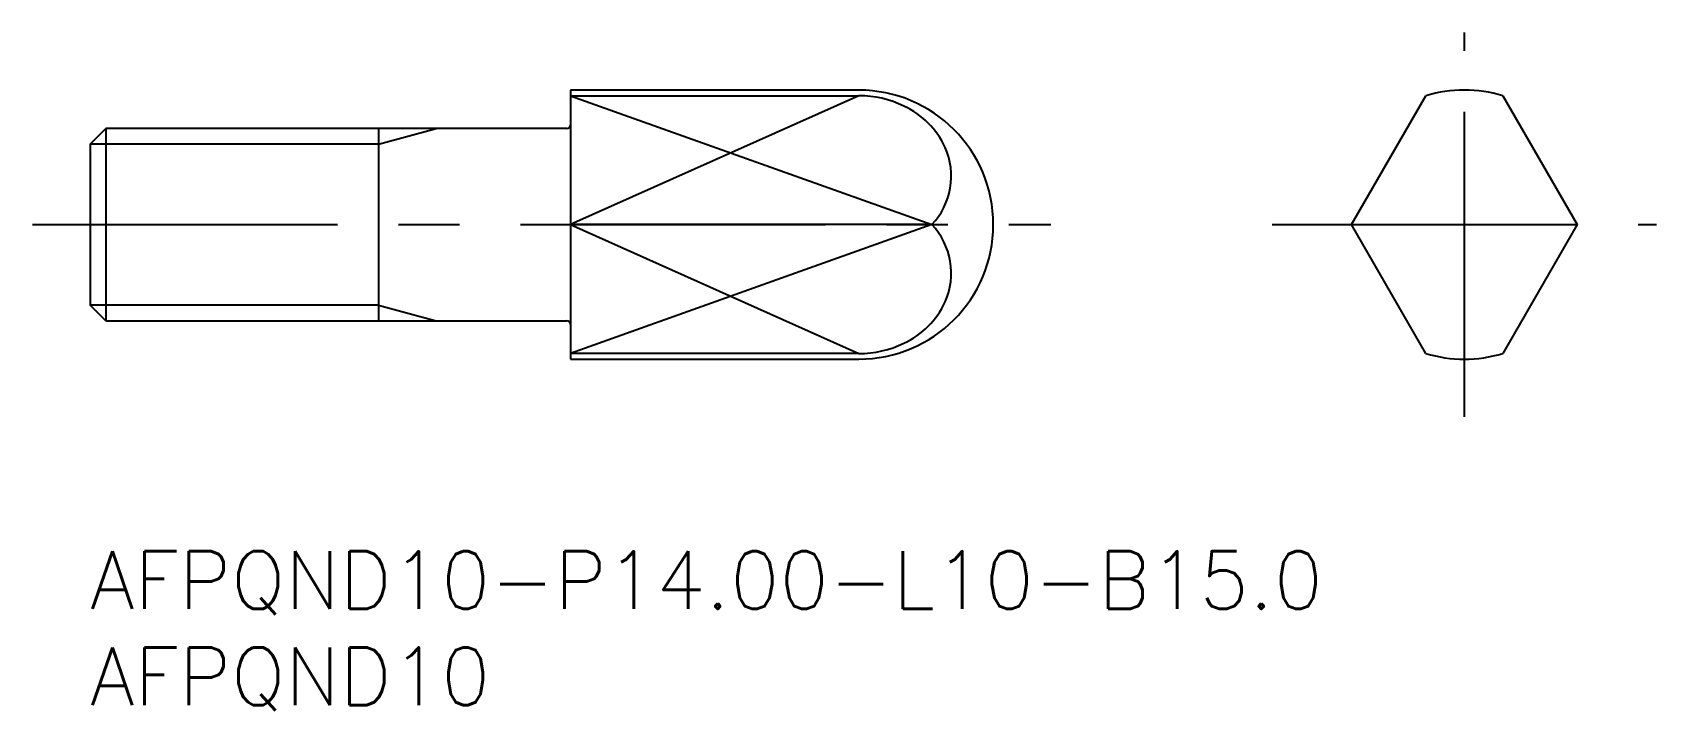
# Model space of a CAD drawing. Extents: x -3 to 81.5, y -8.3 to 27.
import ezdxf

# ---------------------------------------------------------------- set-up
doc = ezdxf.new("R2010")
doc.units = 0
doc.header["$LTSCALE"] = 0.5
doc.linetypes.add('CENTER', pattern=[50.8, 31.75, -6.35, 6.35, -6.35])
for name, color, linetype in [('MSM_CENTER', 1, 'CENTER'), ('MSM_CONTINUOUS', 7, 'CONTINUOUS'), ('MSM_NARROW', 5, 'CONTINUOUS'), ('MSM_PART_NUMBER', 7, 'CONTINUOUS')]:
    doc.layers.add(name, color=color, linetype=linetype)
doc.styles.get("Standard").update_dxf_attribs({"font": 'txt.shx', "height": 1, "bigfont": 'bigfont.shx'})

# ---------------------------------------------------------------- blocks, each defined once
blk = doc.blocks.new('*U11')
at = {"layer": 'MSM_PART_NUMBER'}
blk.add_text('AFPQND10-P14.00-L10-B15.0', height=3, dxfattribs=at).set_placement((0, -3))
blk = doc.blocks.new('*U12')
at = {"layer": 'MSM_PART_NUMBER'}
blk.add_text('AFPQND10', height=3, dxfattribs=at).set_placement((0, -8))

msp = doc.modelspace()

# ---------------------------------------------------------------- linework, layer by layer
at = {"layer": 'MSM_CENTER'}
for p, q in [((71.513, 7), (71.513, 27)), ((-3, 17), (50, 17)), ((61.513, 17), (81.513, 17))]:
    msp.add_line(p, q, dxfattribs=at)
at = {"layer": 'MSM_CONTINUOUS'}
for p, q in [((25, 24), (25, 10)), ((40, 24), (25, 24)), ((25, 23.708), (40, 23.708)), ((65.64, 17), (69.513, 23.708)), ((73.513, 23.708), (77.386, 17)), ((0, 21.188), (0.812, 22)), ((0.812, 22), (0.812, 12)), ((24.8, 22), (0.812, 22)), ((15, 22), (15, 12)), ((0, 21.188), (0, 12.812)), ((43.809, 17), (25, 17)), ((69.513, 10.292), (65.64, 17)), ((77.386, 17), (73.513, 10.292)), ((0.812, 12), (0, 12.812)), ((0.812, 12), (24.8, 12)), ((40, 10.292), (25, 10.292)), ((25, 10), (40, 10))]:
    msp.add_line(p, q, dxfattribs=at)
for centre, radius, start, end in [((40, 17), 7, 270, 90), ((40.026, 18.428), 5.28, 63.87535, 90.27942), ((71.513, 17), 7, 73.39845, 106.60155), ((40.534, 19.208), 4.358, 24.56197, 65.35724), ((24.8, 22.2), 0.2, 270, 0), ((41.107, 19.531), 3.702, 316.86424, 23.70078), ((41.107, 14.469), 3.702, 336.29922, 43.13576), ((40.534, 14.792), 4.358, 294.64276, 335.43803), ((24.8, 11.8), 0.2, 0, 90), ((40.026, 15.572), 5.28, 269.72058, 296.12465), ((71.513, 17), 7, 253.39845, 286.60155)]:
    msp.add_arc(centre, radius, start, end, dxfattribs=at)
at = {"layer": 'MSM_NARROW'}
for p, q in [((25, 23.708), (43.809, 17)), ((40, 23.708), (25, 17)), ((15, 21.188), (18, 22)), ((15, 21.188), (0, 21.188)), ((43.809, 17), (25, 10.292)), ((25, 17), (40, 10.292)), ((15, 12.812), (0, 12.812)), ((15, 12.812), (18, 12))]:
    msp.add_line(p, q, dxfattribs=at)

# ---------------------------------------------------------------- block references
at = {"layer": 'MSM_CONTINUOUS'}
for name in ['*U11', '*U12']:
    msp.add_blockref(name, (0, 0), dxfattribs=at)

doc.saveas('drawing.dxf')
